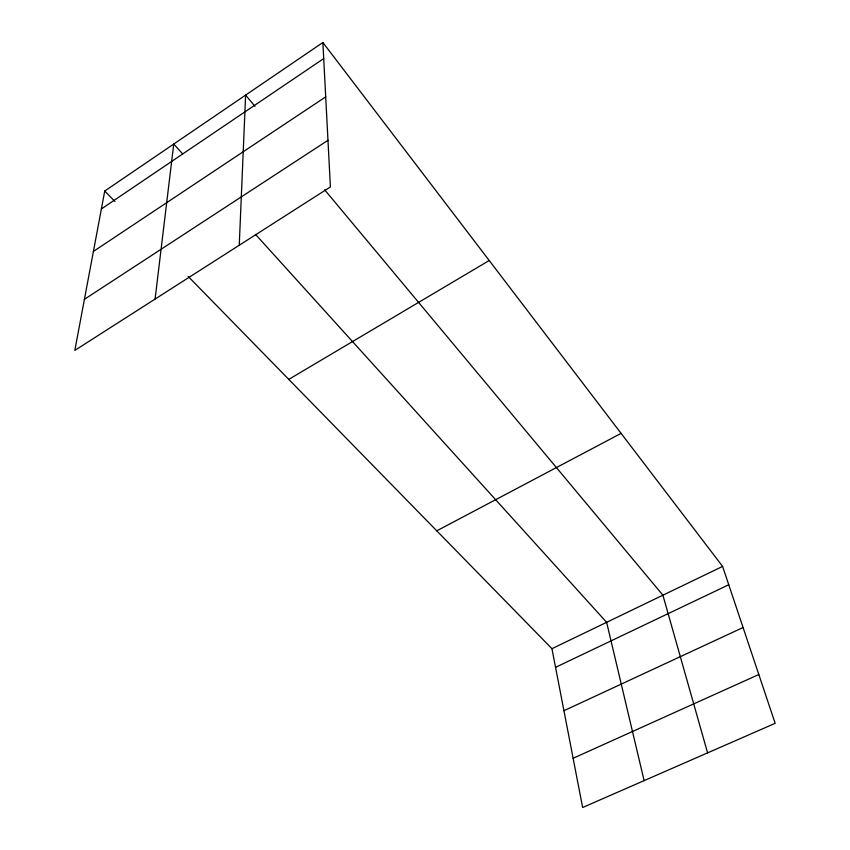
<?xml version="1.0" encoding="UTF-8"?>
<svg xmlns="http://www.w3.org/2000/svg" width="850" height="850" viewBox="0 0 850 850"><rect width="100%" height="100%" fill="white"/><g stroke="black" fill="none" stroke-linecap="round" stroke-linejoin="round"><path stroke-width="1.27" d="M239.254 245.236L245.618 95.104L254.979 106.324M155.083 299.072L173.74 144.054L182.644 153.882M104.741 191.038L74.832 350.391L330.406 186.947L322.873 42.5L104.741 191.038L114.941 201.482M101.373 208.962L323.712 58.586M93.404 251.441L325.709 96.868M84.416 299.328L327.973 140.303M288.788 379.387L489.217 260.514M436.772 530.825L621.095 433.373M551.947 648.688L722.606 566.419L775.168 723.329L582.643 807.5L551.947 648.688L188.169 276.431M555.549 667.335L728.747 584.758M563.943 710.717L743.07 627.513M573.134 758.274L758.816 674.528M255.542 234.419L606.634 622.327L644.119 780.619M324.615 189.773L662.904 595.202L707.593 752.877M322.873 42.5L722.606 566.419"/></g></svg>
